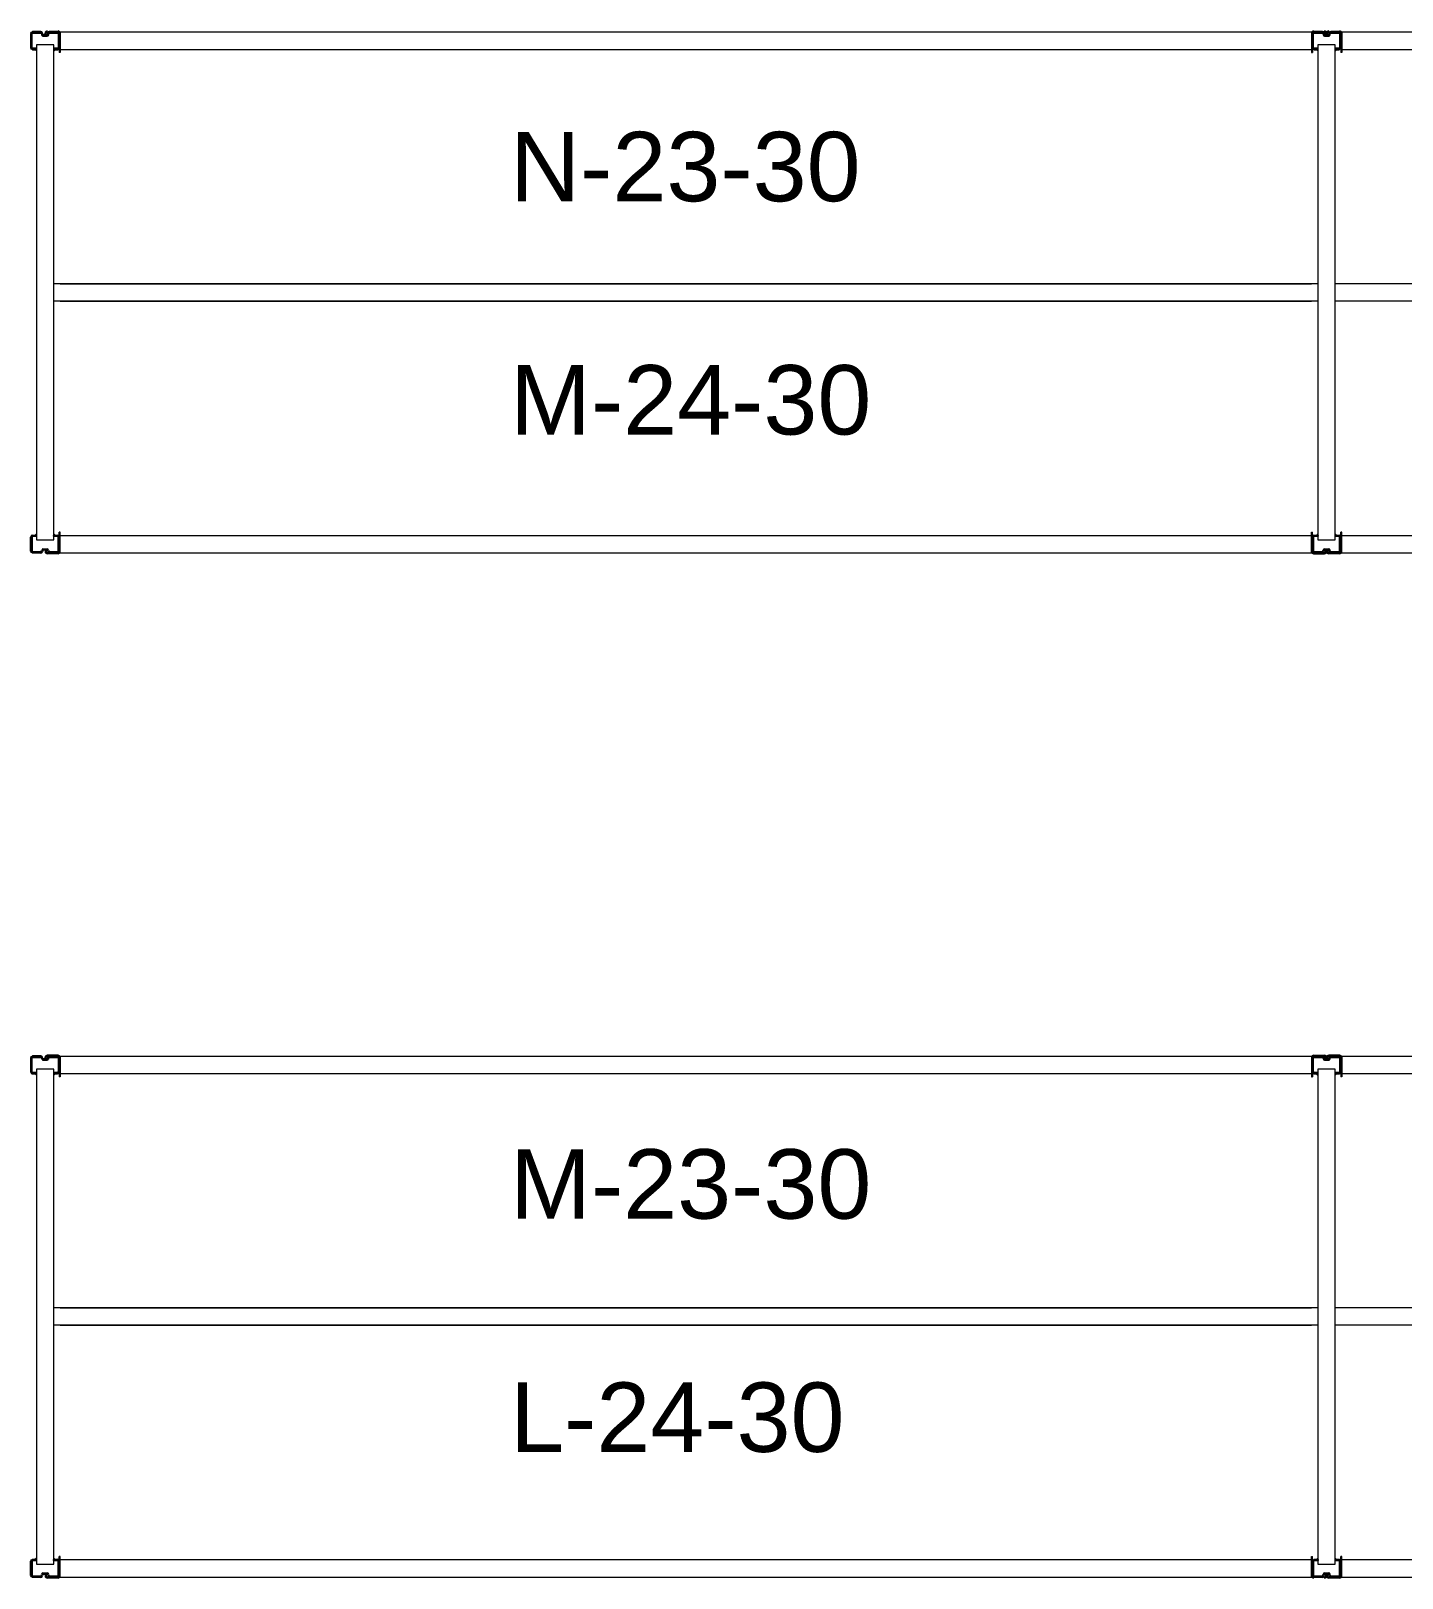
# Model space of a CAD drawing. Header units: inches. Extents: x 2743 to 10591, y -1604 to 5792.
# Drawn here: x 2974.8 to 3132.8, y 491.6 to 669.8 of the extents above; entities that cross this region are included whole.
import ezdxf

# ---------------------------------------------------------------- set-up
doc = ezdxf.new("R2010")
doc.units = ezdxf.units.IN
doc.header["$LTSCALE"] = 0.1875
doc.header["$MEASUREMENT"] = 0
for name, color, linetype, lineweight in [('22 Dimension', 7, 'Continuous', 5), ('32 Echelle', 160, 'Continuous', 15), ('33 Poutre', 30, 'Continuous', 15)]:
    doc.layers.add(name, color=color, linetype=linetype, lineweight=lineweight)
doc.styles.add('arial', font='')
doc.styles.get('arial').set_extended_font_data('Arial')

msp = doc.modelspace()

# ---------------------------------------------------------------- hatches: boundary and pattern name
at = {"layer": '32 Echelle'}
for points in [[(2975.45882, 667.49574), (2975.45882, 667.68324), (2975.27132, 667.68324)], [(2977.45882, 667.49574), (2977.45882, 667.68324), (2977.64632, 667.68324)], [(3123.08382, 667.49574), (3123.08382, 667.68324), (3122.89632, 667.68324)], [(3123.08382, 667.49574), (3123.08382, 667.68324), (3122.89632, 667.68324)], [(3125.08382, 667.49574), (3125.08382, 667.68324), (3125.27132, 667.68324)], [(3125.08382, 667.49574), (3125.08382, 667.68324), (3125.27132, 667.68324)], [(2975.45882, 611.87074), (2975.45882, 611.68324), (2975.27132, 611.68324)], [(2977.45882, 611.87074), (2977.45882, 611.68324), (2977.64632, 611.68324)], [(3123.08382, 611.87074), (3123.08382, 611.68324), (3122.89632, 611.68324)], [(3123.08382, 611.87074), (3123.08382, 611.68324), (3122.89632, 611.68324)], [(3125.08382, 611.87074), (3125.08382, 611.68324), (3125.27132, 611.68324)], [(3125.08382, 611.87074), (3125.08382, 611.68324), (3125.27132, 611.68324)], [(2975.45882, 549.49574), (2975.45882, 549.68324), (2975.27132, 549.68324)], [(2977.45882, 549.49574), (2977.45882, 549.68324), (2977.64632, 549.68324)], [(3123.08382, 549.49574), (3123.08382, 549.68324), (3122.89632, 549.68324)], [(3123.08382, 549.49574), (3123.08382, 549.68324), (3122.89632, 549.68324)], [(3125.08382, 549.49574), (3125.08382, 549.68324), (3125.27132, 549.68324)], [(3125.08382, 549.49574), (3125.08382, 549.68324), (3125.27132, 549.68324)], [(2975.45882, 493.87074), (2975.45882, 493.68324), (2975.27132, 493.68324)], [(2977.45882, 493.87074), (2977.45882, 493.68324), (2977.64632, 493.68324)], [(3123.08382, 493.87074), (3123.08382, 493.68324), (3122.89632, 493.68324)], [(3123.08382, 493.87074), (3123.08382, 493.68324), (3122.89632, 493.68324)], [(3125.08382, 493.87074), (3125.08382, 493.68324), (3125.27132, 493.68324)], [(3125.08382, 493.87074), (3125.08382, 493.68324), (3125.27132, 493.68324)]]:
    msp.add_hatch(color=256, dxfattribs=at).paths.add_polyline_path(points)

# ---------------------------------------------------------------- linework, layer by layer
at = {"layer": '22 Dimension'}
for p, q in [((3123.08382, 640.68324), (2977.45882, 640.68324)), ((3270.70882, 640.68324), (3125.08382, 640.68324)), ((3123.08382, 638.68324), (2977.45882, 638.68324)), ((3270.70882, 638.68324), (3125.08382, 638.68324)), ((3123.08382, 522.68324), (2977.45882, 522.68324)), ((3270.70882, 522.68324), (3125.08382, 522.68324)), ((3123.08382, 520.68324), (2977.45882, 520.68324)), ((3270.70882, 520.68324), (3125.08382, 520.68324))]:
    msp.add_line(p, q, dxfattribs=at)
at = {"layer": '32 Echelle', "linetype": 'Continuous', "lineweight": 25}
for p, q in [((2974.83386, 669.49949), (2974.83386, 667.86699)), ((2974.92386, 667.86699), (2974.92386, 669.49949)), ((2975.94645, 669.68324), (2975.01761, 669.68324)), ((2975.01761, 669.59324), (2975.94645, 669.59324)), ((2976.0361, 669.5269), (2976.08001, 669.38326)), ((2976.16608, 669.40958), (2976.12217, 669.55321)), ((2976.6619, 669.34324), (2976.25573, 669.34324)), ((2976.25573, 669.25324), (2976.6619, 669.25324)), ((2976.79547, 669.55321), (2976.75155, 669.40958)), ((2976.83762, 669.38326), (2976.88153, 669.5269)), ((2977.90002, 669.68324), (2976.97119, 669.68324)), ((2976.97119, 669.59324), (2977.90002, 669.59324)), ((2977.99377, 669.49949), (2977.99377, 667.86699)), ((2978.08377, 667.86699), (2978.08377, 669.49949)), ((3122.45886, 669.49949), (3122.45886, 667.86699)), ((3122.45886, 669.49949), (3122.45886, 667.86699)), ((3122.54886, 667.86699), (3122.54886, 669.49949)), ((3122.54886, 667.86699), (3122.54886, 669.49949)), ((3123.57145, 669.68324), (3122.64261, 669.68324)), ((3123.57145, 669.68324), (3122.64261, 669.68324)), ((3122.64261, 669.59324), (3123.57145, 669.59324)), ((3122.64261, 669.59324), (3123.57145, 669.59324)), ((3123.6611, 669.5269), (3123.70501, 669.38326)), ((3123.6611, 669.5269), (3123.70501, 669.38326)), ((3123.79108, 669.40958), (3123.74717, 669.55321)), ((3123.79108, 669.40958), (3123.74717, 669.55321)), ((3124.2869, 669.34324), (3123.88073, 669.34324)), ((3124.2869, 669.34324), (3123.88073, 669.34324)), ((3123.88073, 669.25324), (3124.2869, 669.25324)), ((3123.88073, 669.25324), (3124.2869, 669.25324)), ((3124.42047, 669.55321), (3124.37655, 669.40958)), ((3124.42047, 669.55321), (3124.37655, 669.40958)), ((3124.46262, 669.38326), (3124.50653, 669.5269)), ((3124.46262, 669.38326), (3124.50653, 669.5269)), ((3125.52502, 669.68324), (3124.59619, 669.68324)), ((3125.52502, 669.68324), (3124.59619, 669.68324)), ((3124.59619, 669.59324), (3125.52502, 669.59324)), ((3124.59619, 669.59324), (3125.52502, 669.59324)), ((3125.61877, 669.49949), (3125.61877, 667.86699)), ((3125.61877, 669.49949), (3125.61877, 667.86699)), ((3125.70877, 667.86699), (3125.70877, 669.49949)), ((3125.70877, 667.86699), (3125.70877, 669.49949)), ((2975.43386, 667.77324), (2975.01761, 667.77324)), ((2975.01761, 667.68324), (2975.43386, 667.68324)), ((2975.43386, 667.68324), (2975.43386, 667.77324)), ((2977.90002, 667.77324), (2977.48377, 667.77324)), ((2977.48377, 667.77324), (2977.48377, 667.68324)), ((2977.48377, 667.68324), (2977.90002, 667.68324)), ((3123.05886, 667.77324), (3122.64261, 667.77324)), ((3123.05886, 667.77324), (3122.64261, 667.77324)), ((3122.64261, 667.68324), (3123.05886, 667.68324)), ((3122.64261, 667.68324), (3123.05886, 667.68324)), ((3123.05886, 667.68324), (3123.05886, 667.77324)), ((3123.05886, 667.68324), (3123.05886, 667.77324)), ((3125.52502, 667.77324), (3125.10877, 667.77324)), ((3125.10877, 667.77324), (3125.10877, 667.68324)), ((3125.52502, 667.77324), (3125.10877, 667.77324)), ((3125.10877, 667.77324), (3125.10877, 667.68324)), ((3125.10877, 667.68324), (3125.52502, 667.68324)), ((3125.10877, 667.68324), (3125.52502, 667.68324)), ((2974.83386, 609.86699), (2974.83386, 611.49949)), ((2974.92386, 611.49949), (2974.92386, 609.86699)), ((2975.01761, 611.68324), (2975.43386, 611.68324)), ((2975.43386, 611.59324), (2975.01761, 611.59324)), ((2975.43386, 611.68324), (2975.43386, 611.59324)), ((2977.48377, 611.68324), (2977.90002, 611.68324)), ((2977.48377, 611.59324), (2977.48377, 611.68324)), ((2977.90002, 611.59324), (2977.48377, 611.59324)), ((2977.99377, 609.86699), (2977.99377, 611.49949)), ((2978.08377, 611.49949), (2978.08377, 609.86699)), ((3122.45886, 609.86699), (3122.45886, 611.49949)), ((3122.45886, 609.86699), (3122.45886, 611.49949)), ((3122.54886, 611.49949), (3122.54886, 609.86699)), ((3122.54886, 611.49949), (3122.54886, 609.86699)), ((3122.64261, 611.68324), (3123.05886, 611.68324)), ((3122.64261, 611.68324), (3123.05886, 611.68324)), ((3123.05886, 611.59324), (3122.64261, 611.59324)), ((3123.05886, 611.59324), (3122.64261, 611.59324)), ((3123.05886, 611.68324), (3123.05886, 611.59324)), ((3123.05886, 611.68324), (3123.05886, 611.59324)), ((3125.10877, 611.68324), (3125.52502, 611.68324)), ((3125.10877, 611.59324), (3125.10877, 611.68324)), ((3125.10877, 611.68324), (3125.52502, 611.68324)), ((3125.10877, 611.59324), (3125.10877, 611.68324)), ((3125.52502, 611.59324), (3125.10877, 611.59324)), ((3125.52502, 611.59324), (3125.10877, 611.59324)), ((3125.61877, 609.86699), (3125.61877, 611.49949)), ((3125.61877, 609.86699), (3125.61877, 611.49949)), ((3125.70877, 611.49949), (3125.70877, 609.86699)), ((3125.70877, 611.49949), (3125.70877, 609.86699)), ((2975.01761, 609.77324), (2975.94645, 609.77324)), ((2975.94645, 609.68324), (2975.01761, 609.68324)), ((2976.0361, 609.83958), (2976.08001, 609.98321)), ((2976.16608, 609.9569), (2976.12217, 609.81326)), ((2976.25573, 610.11324), (2976.6619, 610.11324)), ((2976.6619, 610.02324), (2976.25573, 610.02324)), ((2976.79547, 609.81326), (2976.75155, 609.9569)), ((2976.83762, 609.98321), (2976.88153, 609.83958)), ((2976.97119, 609.77324), (2977.90002, 609.77324)), ((2977.90002, 609.68324), (2976.97119, 609.68324)), ((3122.64261, 609.77324), (3123.57145, 609.77324)), ((3122.64261, 609.77324), (3123.57145, 609.77324)), ((3123.57145, 609.68324), (3122.64261, 609.68324)), ((3123.57145, 609.68324), (3122.64261, 609.68324)), ((3123.6611, 609.83958), (3123.70501, 609.98321)), ((3123.6611, 609.83958), (3123.70501, 609.98321)), ((3123.79108, 609.9569), (3123.74717, 609.81326)), ((3123.79108, 609.9569), (3123.74717, 609.81326)), ((3123.88073, 610.11324), (3124.2869, 610.11324)), ((3123.88073, 610.11324), (3124.2869, 610.11324)), ((3124.2869, 610.02324), (3123.88073, 610.02324)), ((3124.2869, 610.02324), (3123.88073, 610.02324)), ((3124.42047, 609.81326), (3124.37655, 609.9569)), ((3124.42047, 609.81326), (3124.37655, 609.9569)), ((3124.46262, 609.98321), (3124.50653, 609.83958)), ((3124.46262, 609.98321), (3124.50653, 609.83958)), ((3124.59619, 609.77324), (3125.52502, 609.77324)), ((3124.59619, 609.77324), (3125.52502, 609.77324)), ((3125.52502, 609.68324), (3124.59619, 609.68324)), ((3125.52502, 609.68324), (3124.59619, 609.68324)), ((2974.83386, 551.49949), (2974.83386, 549.86699)), ((2974.92386, 549.86699), (2974.92386, 551.49949)), ((2975.94645, 551.68324), (2975.01761, 551.68324)), ((2975.01761, 551.59324), (2975.94645, 551.59324)), ((2976.0361, 551.5269), (2976.08001, 551.38326)), ((2976.16608, 551.40958), (2976.12217, 551.55321)), ((2976.6619, 551.34324), (2976.25573, 551.34324)), ((2976.25573, 551.25324), (2976.6619, 551.25324)), ((2976.79547, 551.55321), (2976.75155, 551.40958)), ((2976.83762, 551.38326), (2976.88153, 551.5269)), ((2977.90002, 551.68324), (2976.97119, 551.68324)), ((2976.97119, 551.59324), (2977.90002, 551.59324)), ((2977.99377, 551.49949), (2977.99377, 549.86699)), ((2978.08377, 549.86699), (2978.08377, 551.49949)), ((3122.45886, 551.49949), (3122.45886, 549.86699)), ((3122.45886, 551.49949), (3122.45886, 549.86699)), ((3122.54886, 549.86699), (3122.54886, 551.49949)), ((3122.54886, 549.86699), (3122.54886, 551.49949)), ((3123.57145, 551.68324), (3122.64261, 551.68324)), ((3123.57145, 551.68324), (3122.64261, 551.68324)), ((3122.64261, 551.59324), (3123.57145, 551.59324)), ((3122.64261, 551.59324), (3123.57145, 551.59324)), ((3123.6611, 551.5269), (3123.70501, 551.38326)), ((3123.6611, 551.5269), (3123.70501, 551.38326)), ((3123.79108, 551.40958), (3123.74717, 551.55321)), ((3123.79108, 551.40958), (3123.74717, 551.55321)), ((3124.2869, 551.34324), (3123.88073, 551.34324)), ((3124.2869, 551.34324), (3123.88073, 551.34324)), ((3123.88073, 551.25324), (3124.2869, 551.25324)), ((3123.88073, 551.25324), (3124.2869, 551.25324)), ((3124.42047, 551.55321), (3124.37655, 551.40958)), ((3124.42047, 551.55321), (3124.37655, 551.40958)), ((3124.46262, 551.38326), (3124.50653, 551.5269)), ((3124.46262, 551.38326), (3124.50653, 551.5269)), ((3125.52502, 551.68324), (3124.59619, 551.68324)), ((3125.52502, 551.68324), (3124.59619, 551.68324)), ((3124.59619, 551.59324), (3125.52502, 551.59324)), ((3124.59619, 551.59324), (3125.52502, 551.59324)), ((3125.61877, 551.49949), (3125.61877, 549.86699)), ((3125.61877, 551.49949), (3125.61877, 549.86699)), ((3125.70877, 549.86699), (3125.70877, 551.49949)), ((3125.70877, 549.86699), (3125.70877, 551.49949)), ((2975.43386, 549.77324), (2975.01761, 549.77324)), ((2975.01761, 549.68324), (2975.43386, 549.68324)), ((2975.43386, 549.68324), (2975.43386, 549.77324)), ((2977.90002, 549.77324), (2977.48377, 549.77324)), ((2977.48377, 549.77324), (2977.48377, 549.68324)), ((2977.48377, 549.68324), (2977.90002, 549.68324)), ((3123.05886, 549.77324), (3122.64261, 549.77324)), ((3123.05886, 549.77324), (3122.64261, 549.77324)), ((3122.64261, 549.68324), (3123.05886, 549.68324)), ((3122.64261, 549.68324), (3123.05886, 549.68324)), ((3123.05886, 549.68324), (3123.05886, 549.77324)), ((3123.05886, 549.68324), (3123.05886, 549.77324)), ((3125.52502, 549.77324), (3125.10877, 549.77324)), ((3125.10877, 549.77324), (3125.10877, 549.68324)), ((3125.52502, 549.77324), (3125.10877, 549.77324)), ((3125.10877, 549.77324), (3125.10877, 549.68324)), ((3125.10877, 549.68324), (3125.52502, 549.68324)), ((3125.10877, 549.68324), (3125.52502, 549.68324)), ((2974.83386, 491.86699), (2974.83386, 493.49949)), ((2974.92386, 493.49949), (2974.92386, 491.86699)), ((2975.01761, 493.68324), (2975.43386, 493.68324)), ((2975.43386, 493.59324), (2975.01761, 493.59324)), ((2975.43386, 493.68324), (2975.43386, 493.59324)), ((2976.0361, 491.83958), (2976.08001, 491.98321)), ((2976.16608, 491.9569), (2976.12217, 491.81326)), ((2976.25573, 492.11324), (2976.6619, 492.11324)), ((2976.6619, 492.02324), (2976.25573, 492.02324)), ((2976.79547, 491.81326), (2976.75155, 491.9569)), ((2976.83762, 491.98321), (2976.88153, 491.83958)), ((2977.48377, 493.68324), (2977.90002, 493.68324)), ((2977.48377, 493.59324), (2977.48377, 493.68324)), ((2977.90002, 493.59324), (2977.48377, 493.59324)), ((2977.99377, 491.86699), (2977.99377, 493.49949)), ((2978.08377, 493.49949), (2978.08377, 491.86699)), ((3122.45886, 491.86699), (3122.45886, 493.49949)), ((3122.45886, 491.86699), (3122.45886, 493.49949)), ((3122.54886, 493.49949), (3122.54886, 491.86699)), ((3122.54886, 493.49949), (3122.54886, 491.86699)), ((3122.64261, 493.68324), (3123.05886, 493.68324)), ((3122.64261, 493.68324), (3123.05886, 493.68324)), ((3123.05886, 493.59324), (3122.64261, 493.59324)), ((3123.05886, 493.59324), (3122.64261, 493.59324)), ((3123.05886, 493.68324), (3123.05886, 493.59324)), ((3123.05886, 493.68324), (3123.05886, 493.59324)), ((3123.6611, 491.83958), (3123.70501, 491.98321)), ((3123.6611, 491.83958), (3123.70501, 491.98321)), ((3123.79108, 491.9569), (3123.74717, 491.81326)), ((3123.79108, 491.9569), (3123.74717, 491.81326)), ((3123.88073, 492.11324), (3124.2869, 492.11324)), ((3123.88073, 492.11324), (3124.2869, 492.11324)), ((3124.2869, 492.02324), (3123.88073, 492.02324)), ((3124.2869, 492.02324), (3123.88073, 492.02324)), ((3124.42047, 491.81326), (3124.37655, 491.9569)), ((3124.42047, 491.81326), (3124.37655, 491.9569)), ((3124.46262, 491.98321), (3124.50653, 491.83958)), ((3124.46262, 491.98321), (3124.50653, 491.83958)), ((3125.10877, 493.68324), (3125.52502, 493.68324)), ((3125.10877, 493.59324), (3125.10877, 493.68324)), ((3125.10877, 493.68324), (3125.52502, 493.68324)), ((3125.10877, 493.59324), (3125.10877, 493.68324)), ((3125.52502, 493.59324), (3125.10877, 493.59324)), ((3125.52502, 493.59324), (3125.10877, 493.59324)), ((3125.61877, 491.86699), (3125.61877, 493.49949)), ((3125.61877, 491.86699), (3125.61877, 493.49949)), ((3125.70877, 493.49949), (3125.70877, 491.86699)), ((3125.70877, 493.49949), (3125.70877, 491.86699)), ((2975.01761, 491.77324), (2975.94645, 491.77324)), ((2975.94645, 491.68324), (2975.01761, 491.68324)), ((2976.97119, 491.77324), (2977.90002, 491.77324)), ((2977.90002, 491.68324), (2976.97119, 491.68324)), ((3122.64261, 491.77324), (3123.57145, 491.77324)), ((3122.64261, 491.77324), (3123.57145, 491.77324)), ((3123.57145, 491.68324), (3122.64261, 491.68324)), ((3123.57145, 491.68324), (3122.64261, 491.68324)), ((3124.59619, 491.77324), (3125.52502, 491.77324)), ((3124.59619, 491.77324), (3125.52502, 491.77324)), ((3125.52502, 491.68324), (3124.59619, 491.68324)), ((3125.52502, 491.68324), (3124.59619, 491.68324))]:
    msp.add_line(p, q, dxfattribs=at)
at = {"layer": '32 Echelle'}
for p, q in [((2975.45882, 667.68324), (2975.27132, 667.68324)), ((2975.45882, 667.49574), (2975.27132, 667.68324)), ((2977.45882, 668.18324), (2975.45882, 668.18324)), ((2975.45882, 668.18324), (2975.45882, 611.18324)), ((2975.45882, 667.49574), (2975.45882, 667.68324)), ((2977.45882, 611.18324), (2977.45882, 668.18324)), ((2977.45882, 667.68324), (2977.64632, 667.68324)), ((2977.45882, 667.49574), (2977.45882, 667.68324)), ((2977.45882, 667.49574), (2977.64632, 667.68324)), ((3123.08382, 667.68324), (3122.89632, 667.68324)), ((3123.08382, 667.49574), (3122.89632, 667.68324)), ((3123.08382, 667.68324), (3122.89632, 667.68324)), ((3123.08382, 667.49574), (3122.89632, 667.68324)), ((3125.08382, 668.18324), (3123.08382, 668.18324)), ((3123.08382, 668.18324), (3123.08382, 611.18324)), ((3125.08382, 668.18324), (3123.08382, 668.18324)), ((3123.08382, 668.18324), (3123.08382, 611.18324)), ((3123.08382, 667.49574), (3123.08382, 667.68324)), ((3123.08382, 667.49574), (3123.08382, 667.68324)), ((3125.08382, 611.18324), (3125.08382, 668.18324)), ((3125.08382, 611.18324), (3125.08382, 668.18324)), ((3125.08382, 667.68324), (3125.27132, 667.68324)), ((3125.08382, 667.49574), (3125.08382, 667.68324)), ((3125.08382, 667.49574), (3125.27132, 667.68324)), ((3125.08382, 667.68324), (3125.27132, 667.68324)), ((3125.08382, 667.49574), (3125.08382, 667.68324)), ((3125.08382, 667.49574), (3125.27132, 667.68324)), ((2975.45882, 611.87074), (2975.27132, 611.68324)), ((2975.45882, 611.68324), (2975.27132, 611.68324)), ((2975.45882, 611.87074), (2975.45882, 611.68324)), ((2977.45882, 611.87074), (2977.45882, 611.68324)), ((2977.45882, 611.87074), (2977.64632, 611.68324)), ((2977.45882, 611.68324), (2977.64632, 611.68324)), ((3123.08382, 611.87074), (3122.89632, 611.68324)), ((3123.08382, 611.87074), (3122.89632, 611.68324)), ((3123.08382, 611.68324), (3122.89632, 611.68324)), ((3123.08382, 611.68324), (3122.89632, 611.68324)), ((3123.08382, 611.87074), (3123.08382, 611.68324)), ((3123.08382, 611.87074), (3123.08382, 611.68324)), ((3125.08382, 611.87074), (3125.08382, 611.68324)), ((3125.08382, 611.87074), (3125.27132, 611.68324)), ((3125.08382, 611.87074), (3125.08382, 611.68324)), ((3125.08382, 611.87074), (3125.27132, 611.68324)), ((3125.08382, 611.68324), (3125.27132, 611.68324)), ((3125.08382, 611.68324), (3125.27132, 611.68324)), ((2975.45882, 611.18324), (2977.45882, 611.18324)), ((3123.08382, 611.18324), (3125.08382, 611.18324)), ((3123.08382, 611.18324), (3125.08382, 611.18324)), ((2975.45882, 549.68324), (2975.27132, 549.68324)), ((2975.45882, 549.49574), (2975.27132, 549.68324)), ((2977.45882, 550.18324), (2975.45882, 550.18324)), ((2975.45882, 550.18324), (2975.45882, 493.18324)), ((2975.45882, 549.49574), (2975.45882, 549.68324)), ((2977.45882, 493.18324), (2977.45882, 550.18324)), ((2977.45882, 549.68324), (2977.64632, 549.68324)), ((2977.45882, 549.49574), (2977.45882, 549.68324)), ((2977.45882, 549.49574), (2977.64632, 549.68324)), ((3123.08382, 549.68324), (3122.89632, 549.68324)), ((3123.08382, 549.49574), (3122.89632, 549.68324)), ((3123.08382, 549.68324), (3122.89632, 549.68324)), ((3123.08382, 549.49574), (3122.89632, 549.68324)), ((3125.08382, 550.18324), (3123.08382, 550.18324)), ((3123.08382, 550.18324), (3123.08382, 493.18324)), ((3125.08382, 550.18324), (3123.08382, 550.18324)), ((3123.08382, 550.18324), (3123.08382, 493.18324)), ((3123.08382, 549.49574), (3123.08382, 549.68324)), ((3123.08382, 549.49574), (3123.08382, 549.68324)), ((3125.08382, 493.18324), (3125.08382, 550.18324)), ((3125.08382, 493.18324), (3125.08382, 550.18324)), ((3125.08382, 549.68324), (3125.27132, 549.68324)), ((3125.08382, 549.49574), (3125.08382, 549.68324)), ((3125.08382, 549.49574), (3125.27132, 549.68324)), ((3125.08382, 549.68324), (3125.27132, 549.68324)), ((3125.08382, 549.49574), (3125.08382, 549.68324)), ((3125.08382, 549.49574), (3125.27132, 549.68324)), ((2975.45882, 493.87074), (2975.27132, 493.68324)), ((2975.45882, 493.87074), (2975.45882, 493.68324)), ((2977.45882, 493.87074), (2977.45882, 493.68324)), ((2977.45882, 493.87074), (2977.64632, 493.68324)), ((3123.08382, 493.87074), (3122.89632, 493.68324)), ((3123.08382, 493.87074), (3122.89632, 493.68324)), ((3123.08382, 493.87074), (3123.08382, 493.68324)), ((3123.08382, 493.87074), (3123.08382, 493.68324)), ((3125.08382, 493.87074), (3125.08382, 493.68324)), ((3125.08382, 493.87074), (3125.27132, 493.68324)), ((3125.08382, 493.87074), (3125.08382, 493.68324)), ((3125.08382, 493.87074), (3125.27132, 493.68324)), ((2975.45882, 493.68324), (2975.27132, 493.68324)), ((2975.45882, 493.18324), (2977.45882, 493.18324)), ((2977.45882, 493.68324), (2977.64632, 493.68324)), ((3123.08382, 493.68324), (3122.89632, 493.68324)), ((3123.08382, 493.68324), (3122.89632, 493.68324)), ((3123.08382, 493.18324), (3125.08382, 493.18324)), ((3123.08382, 493.18324), (3125.08382, 493.18324)), ((3125.08382, 493.68324), (3125.27132, 493.68324)), ((3125.08382, 493.68324), (3125.27132, 493.68324))]:
    msp.add_line(p, q, dxfattribs=at)
at = {"layer": '32 Echelle', "linetype": 'Continuous', "lineweight": 25}
for centre, radius, start, end in [((2975.01761, 669.49949), 0.18375, 90, 180), ((2975.01761, 669.49949), 0.09375, 90, 180), ((2975.94645, 669.49949), 0.18375, 17, 90), ((2975.94645, 669.49949), 0.09375, 17, 90), ((2976.25573, 669.43699), 0.18375, 197, 270), ((2976.25573, 669.43699), 0.09375, 197, 270), ((2976.6619, 669.43699), 0.09375, 270, 343), ((2976.6619, 669.43699), 0.18375, 270, 343), ((2976.97119, 669.49949), 0.18375, 90, 163), ((2976.97119, 669.49949), 0.09375, 90, 163), ((2977.90002, 669.49949), 0.18375, 0, 90), ((2977.90002, 669.49949), 0.09375, 0, 90), ((3122.64261, 669.49949), 0.18375, 90, 180), ((3122.64261, 669.49949), 0.18375, 90, 180), ((3122.64261, 669.49949), 0.09375, 90, 180), ((3122.64261, 669.49949), 0.09375, 90, 180), ((3123.57145, 669.49949), 0.18375, 17, 90), ((3123.57145, 669.49949), 0.18375, 17, 90), ((3123.57145, 669.49949), 0.09375, 17, 90), ((3123.57145, 669.49949), 0.09375, 17, 90), ((3123.88073, 669.43699), 0.18375, 197, 270), ((3123.88073, 669.43699), 0.18375, 197, 270), ((3123.88073, 669.43699), 0.09375, 197, 270), ((3123.88073, 669.43699), 0.09375, 197, 270), ((3124.2869, 669.43699), 0.09375, 270, 343), ((3124.2869, 669.43699), 0.09375, 270, 343), ((3124.2869, 669.43699), 0.18375, 270, 343), ((3124.2869, 669.43699), 0.18375, 270, 343), ((3124.59619, 669.49949), 0.18375, 90, 163), ((3124.59619, 669.49949), 0.18375, 90, 163), ((3124.59619, 669.49949), 0.09375, 90, 163), ((3124.59619, 669.49949), 0.09375, 90, 163), ((3125.52502, 669.49949), 0.18375, 0, 90), ((3125.52502, 669.49949), 0.18375, 0, 90), ((3125.52502, 669.49949), 0.09375, 0, 90), ((3125.52502, 669.49949), 0.09375, 0, 90), ((2975.01761, 667.86699), 0.18375, 180, 270), ((2975.01761, 667.86699), 0.09375, 180, 270), ((2977.90002, 667.86699), 0.09375, 270, 0), ((2977.90002, 667.86699), 0.18375, 270, 0), ((3122.64261, 667.86699), 0.18375, 180, 270), ((3122.64261, 667.86699), 0.18375, 180, 270), ((3122.64261, 667.86699), 0.09375, 180, 270), ((3122.64261, 667.86699), 0.09375, 180, 270), ((3125.52502, 667.86699), 0.09375, 270, 0), ((3125.52502, 667.86699), 0.18375, 270, 0), ((3125.52502, 667.86699), 0.09375, 270, 0), ((3125.52502, 667.86699), 0.18375, 270, 0), ((2975.01761, 611.49949), 0.18375, 90, 180), ((2975.01761, 611.49949), 0.09375, 90, 180), ((2977.90002, 611.49949), 0.18375, 0, 90), ((2977.90002, 611.49949), 0.09375, 0, 90), ((3122.64261, 611.49949), 0.18375, 90, 180), ((3122.64261, 611.49949), 0.18375, 90, 180), ((3122.64261, 611.49949), 0.09375, 90, 180), ((3122.64261, 611.49949), 0.09375, 90, 180), ((3125.52502, 611.49949), 0.18375, 0, 90), ((3125.52502, 611.49949), 0.18375, 0, 90), ((3125.52502, 611.49949), 0.09375, 0, 90), ((3125.52502, 611.49949), 0.09375, 0, 90), ((2975.01761, 609.86699), 0.18375, 180, 270), ((2975.01761, 609.86699), 0.09375, 180, 270), ((2975.94645, 609.86699), 0.09375, 270, 343), ((2975.94645, 609.86699), 0.18375, 270, 343), ((2976.25573, 609.92949), 0.18375, 90, 163), ((2976.25573, 609.92949), 0.09375, 90, 163), ((2976.6619, 609.92949), 0.18375, 17, 90), ((2976.6619, 609.92949), 0.09375, 17, 90), ((2976.97119, 609.86699), 0.18375, 197, 270), ((2976.97119, 609.86699), 0.09375, 197, 270), ((2977.90002, 609.86699), 0.09375, 270, 0), ((2977.90002, 609.86699), 0.18375, 270, 0), ((3122.64261, 609.86699), 0.18375, 180, 270), ((3122.64261, 609.86699), 0.18375, 180, 270), ((3122.64261, 609.86699), 0.09375, 180, 270), ((3122.64261, 609.86699), 0.09375, 180, 270), ((3123.57145, 609.86699), 0.09375, 270, 343), ((3123.57145, 609.86699), 0.09375, 270, 343), ((3123.57145, 609.86699), 0.18375, 270, 343), ((3123.57145, 609.86699), 0.18375, 270, 343), ((3123.88073, 609.92949), 0.18375, 90, 163), ((3123.88073, 609.92949), 0.18375, 90, 163), ((3123.88073, 609.92949), 0.09375, 90, 163), ((3123.88073, 609.92949), 0.09375, 90, 163), ((3124.2869, 609.92949), 0.18375, 17, 90), ((3124.2869, 609.92949), 0.18375, 17, 90), ((3124.2869, 609.92949), 0.09375, 17, 90), ((3124.2869, 609.92949), 0.09375, 17, 90), ((3124.59619, 609.86699), 0.18375, 197, 270), ((3124.59619, 609.86699), 0.18375, 197, 270), ((3124.59619, 609.86699), 0.09375, 197, 270), ((3124.59619, 609.86699), 0.09375, 197, 270), ((3125.52502, 609.86699), 0.09375, 270, 0), ((3125.52502, 609.86699), 0.18375, 270, 0), ((3125.52502, 609.86699), 0.09375, 270, 0), ((3125.52502, 609.86699), 0.18375, 270, 0), ((2975.01761, 551.49949), 0.18375, 90, 180), ((2975.01761, 551.49949), 0.09375, 90, 180), ((2975.94645, 551.49949), 0.18375, 17, 90), ((2975.94645, 551.49949), 0.09375, 17, 90), ((2976.25573, 551.43699), 0.18375, 197, 270), ((2976.25573, 551.43699), 0.09375, 197, 270), ((2976.6619, 551.43699), 0.09375, 270, 343), ((2976.6619, 551.43699), 0.18375, 270, 343), ((2976.97119, 551.49949), 0.18375, 90, 163), ((2976.97119, 551.49949), 0.09375, 90, 163), ((2977.90002, 551.49949), 0.18375, 0, 90), ((2977.90002, 551.49949), 0.09375, 0, 90), ((3122.64261, 551.49949), 0.18375, 90, 180), ((3122.64261, 551.49949), 0.18375, 90, 180), ((3122.64261, 551.49949), 0.09375, 90, 180), ((3122.64261, 551.49949), 0.09375, 90, 180), ((3123.57145, 551.49949), 0.18375, 17, 90), ((3123.57145, 551.49949), 0.18375, 17, 90), ((3123.57145, 551.49949), 0.09375, 17, 90), ((3123.57145, 551.49949), 0.09375, 17, 90), ((3123.88073, 551.43699), 0.18375, 197, 270), ((3123.88073, 551.43699), 0.18375, 197, 270), ((3123.88073, 551.43699), 0.09375, 197, 270), ((3123.88073, 551.43699), 0.09375, 197, 270), ((3124.2869, 551.43699), 0.09375, 270, 343), ((3124.2869, 551.43699), 0.09375, 270, 343), ((3124.2869, 551.43699), 0.18375, 270, 343), ((3124.2869, 551.43699), 0.18375, 270, 343), ((3124.59619, 551.49949), 0.18375, 90, 163), ((3124.59619, 551.49949), 0.18375, 90, 163), ((3124.59619, 551.49949), 0.09375, 90, 163), ((3124.59619, 551.49949), 0.09375, 90, 163), ((3125.52502, 551.49949), 0.18375, 0, 90), ((3125.52502, 551.49949), 0.18375, 0, 90), ((3125.52502, 551.49949), 0.09375, 0, 90), ((3125.52502, 551.49949), 0.09375, 0, 90), ((2975.01761, 549.86699), 0.18375, 180, 270), ((2975.01761, 549.86699), 0.09375, 180, 270), ((2977.90002, 549.86699), 0.09375, 270, 0), ((2977.90002, 549.86699), 0.18375, 270, 0), ((3122.64261, 549.86699), 0.18375, 180, 270), ((3122.64261, 549.86699), 0.18375, 180, 270), ((3122.64261, 549.86699), 0.09375, 180, 270), ((3122.64261, 549.86699), 0.09375, 180, 270), ((3125.52502, 549.86699), 0.09375, 270, 0), ((3125.52502, 549.86699), 0.18375, 270, 0), ((3125.52502, 549.86699), 0.09375, 270, 0), ((3125.52502, 549.86699), 0.18375, 270, 0), ((2975.01761, 493.49949), 0.18375, 90, 180), ((2975.01761, 493.49949), 0.09375, 90, 180), ((2976.25573, 491.92949), 0.18375, 90, 163), ((2976.25573, 491.92949), 0.09375, 90, 163), ((2976.6619, 491.92949), 0.18375, 17, 90), ((2976.6619, 491.92949), 0.09375, 17, 90), ((2977.90002, 493.49949), 0.18375, 0, 90), ((2977.90002, 493.49949), 0.09375, 0, 90), ((3122.64261, 493.49949), 0.18375, 90, 180), ((3122.64261, 493.49949), 0.18375, 90, 180), ((3122.64261, 493.49949), 0.09375, 90, 180), ((3122.64261, 493.49949), 0.09375, 90, 180), ((3123.88073, 491.92949), 0.18375, 90, 163), ((3123.88073, 491.92949), 0.18375, 90, 163), ((3123.88073, 491.92949), 0.09375, 90, 163), ((3123.88073, 491.92949), 0.09375, 90, 163), ((3124.2869, 491.92949), 0.18375, 17, 90), ((3124.2869, 491.92949), 0.18375, 17, 90), ((3124.2869, 491.92949), 0.09375, 17, 90), ((3124.2869, 491.92949), 0.09375, 17, 90), ((3125.52502, 493.49949), 0.18375, 0, 90), ((3125.52502, 493.49949), 0.18375, 0, 90), ((3125.52502, 493.49949), 0.09375, 0, 90), ((3125.52502, 493.49949), 0.09375, 0, 90), ((2975.01761, 491.86699), 0.18375, 180, 270), ((2975.01761, 491.86699), 0.09375, 180, 270), ((2975.94645, 491.86699), 0.09375, 270, 343), ((2975.94645, 491.86699), 0.18375, 270, 343), ((2976.97119, 491.86699), 0.18375, 197, 270), ((2976.97119, 491.86699), 0.09375, 197, 270), ((2977.90002, 491.86699), 0.09375, 270, 0), ((2977.90002, 491.86699), 0.18375, 270, 0), ((3122.64261, 491.86699), 0.18375, 180, 270), ((3122.64261, 491.86699), 0.18375, 180, 270), ((3122.64261, 491.86699), 0.09375, 180, 270), ((3122.64261, 491.86699), 0.09375, 180, 270), ((3123.57145, 491.86699), 0.09375, 270, 343), ((3123.57145, 491.86699), 0.09375, 270, 343), ((3123.57145, 491.86699), 0.18375, 270, 343), ((3123.57145, 491.86699), 0.18375, 270, 343), ((3124.59619, 491.86699), 0.18375, 197, 270), ((3124.59619, 491.86699), 0.18375, 197, 270), ((3124.59619, 491.86699), 0.09375, 197, 270), ((3124.59619, 491.86699), 0.09375, 197, 270), ((3125.52502, 491.86699), 0.09375, 270, 0), ((3125.52502, 491.86699), 0.18375, 270, 0), ((3125.52502, 491.86699), 0.09375, 270, 0), ((3125.52502, 491.86699), 0.18375, 270, 0)]:
    msp.add_arc(centre, radius, start, end, dxfattribs=at)
at = {"layer": '33 Poutre'}
for p, q in [((2976.45882, 669.34324), (2976.45882, 669.55824)), ((2976.57782, 669.34324), (2976.45882, 669.34324)), ((2976.57782, 669.34324), (2976.57782, 669.55824)), ((2976.70282, 669.68324), (2977.96482, 669.68324)), ((2978.08982, 669.55824), (2978.08982, 667.30224)), ((2978.20882, 669.68324), (3122.33382, 669.68324)), ((2978.20882, 669.68324), (2978.20882, 667.68324)), ((2978.20882, 669.55824), (2978.20882, 667.30224)), ((3122.33382, 669.68324), (3122.33382, 667.68324)), ((3122.33382, 669.55824), (3122.33382, 667.30224)), ((3122.45282, 669.55824), (3122.45282, 667.30224)), ((3123.83982, 669.68324), (3122.57782, 669.68324)), ((3123.96482, 669.34324), (3123.96482, 669.55824)), ((3123.96482, 669.34324), (3124.08382, 669.34324)), ((3124.08382, 669.34324), (3124.08382, 669.55824)), ((3124.08382, 669.34324), (3124.08382, 669.55824)), ((3124.20282, 669.34324), (3124.08382, 669.34324)), ((3124.20282, 669.34324), (3124.20282, 669.55824)), ((3124.32782, 669.68324), (3125.58982, 669.68324)), ((3125.71482, 669.55824), (3125.71482, 667.30224)), ((3125.83382, 669.68324), (3269.95882, 669.68324)), ((3125.83382, 669.68324), (3125.83382, 667.68324)), ((3125.83382, 669.55824), (3125.83382, 667.30224)), ((2978.20882, 667.30224), (2978.08982, 667.30224)), ((2978.20882, 667.68324), (3122.33382, 667.68324)), ((3122.33382, 667.30224), (3122.45282, 667.30224)), ((3125.83382, 667.30224), (3125.71482, 667.30224)), ((3125.83382, 667.68324), (3269.95882, 667.68324)), ((2978.20882, 640.68324), (3122.33382, 640.68324)), ((2978.20882, 638.68324), (3122.33382, 638.68324)), ((2978.20882, 612.06424), (2978.08982, 612.06424)), ((2978.08982, 609.80824), (2978.08982, 612.06424)), ((2978.20882, 609.80824), (2978.20882, 612.06424)), ((2978.20882, 611.68324), (3122.33382, 611.68324)), ((2978.20882, 609.68324), (2978.20882, 611.68324)), ((3122.33382, 609.80824), (3122.33382, 612.06424)), ((3122.33382, 612.06424), (3122.45282, 612.06424)), ((3122.33382, 609.68324), (3122.33382, 611.68324)), ((3122.45282, 609.80824), (3122.45282, 612.06424)), ((3125.83382, 612.06424), (3125.71482, 612.06424)), ((3125.71482, 609.80824), (3125.71482, 612.06424)), ((3125.83382, 609.80824), (3125.83382, 612.06424)), ((3125.83382, 611.68324), (3269.95882, 611.68324)), ((3125.83382, 609.68324), (3125.83382, 611.68324)), ((2976.45882, 610.02324), (2976.45882, 609.80824)), ((2976.57782, 610.02324), (2976.45882, 610.02324)), ((2976.57782, 610.02324), (2976.57782, 609.80824)), ((2976.70282, 609.68324), (2977.96482, 609.68324)), ((2978.20882, 609.68324), (3122.33382, 609.68324)), ((3123.83982, 609.68324), (3122.57782, 609.68324)), ((3123.96482, 610.02324), (3123.96482, 609.80824)), ((3123.96482, 610.02324), (3124.08382, 610.02324)), ((3124.08382, 610.02324), (3124.08382, 609.80824)), ((3124.08382, 610.02324), (3124.08382, 609.80824)), ((3124.20282, 610.02324), (3124.08382, 610.02324)), ((3124.20282, 610.02324), (3124.20282, 609.80824)), ((3124.32782, 609.68324), (3125.58982, 609.68324)), ((3125.83382, 609.68324), (3269.95882, 609.68324)), ((2977.96482, 609.56424), (2976.70282, 609.56424)), ((3122.57782, 609.56424), (3123.83982, 609.56424)), ((3125.58982, 609.56424), (3124.32782, 609.56424)), ((2976.45882, 551.34324), (2976.45882, 551.55824)), ((2976.57782, 551.34324), (2976.45882, 551.34324)), ((2976.57782, 551.34324), (2976.57782, 551.55824)), ((2977.96482, 551.80224), (2976.70282, 551.80224)), ((2976.70282, 551.68324), (2977.96482, 551.68324)), ((2978.08982, 551.55824), (2978.08982, 549.30224)), ((2978.20882, 551.68324), (3122.33382, 551.68324)), ((2978.20882, 551.68324), (2978.20882, 549.68324)), ((2978.20882, 551.55824), (2978.20882, 549.30224)), ((3122.33382, 551.68324), (3122.33382, 549.68324)), ((3122.33382, 551.55824), (3122.33382, 549.30224)), ((3122.45282, 551.55824), (3122.45282, 549.30224)), ((3122.57782, 551.80224), (3123.83982, 551.80224)), ((3123.83982, 551.68324), (3122.57782, 551.68324)), ((3123.96482, 551.34324), (3123.96482, 551.55824)), ((3123.96482, 551.34324), (3124.08382, 551.34324)), ((3124.08382, 551.34324), (3124.08382, 551.55824)), ((3124.08382, 551.34324), (3124.08382, 551.55824)), ((3124.20282, 551.34324), (3124.08382, 551.34324)), ((3124.20282, 551.34324), (3124.20282, 551.55824)), ((3125.58982, 551.80224), (3124.32782, 551.80224)), ((3124.32782, 551.68324), (3125.58982, 551.68324)), ((3125.71482, 551.55824), (3125.71482, 549.30224)), ((3125.83382, 551.68324), (3269.95882, 551.68324)), ((3125.83382, 551.68324), (3125.83382, 549.68324)), ((3125.83382, 551.55824), (3125.83382, 549.30224)), ((2978.20882, 549.30224), (2978.08982, 549.30224)), ((2978.20882, 549.68324), (3122.33382, 549.68324)), ((3122.33382, 549.30224), (3122.45282, 549.30224)), ((3125.83382, 549.30224), (3125.71482, 549.30224)), ((3125.83382, 549.68324), (3269.95882, 549.68324)), ((2978.20882, 522.68324), (3122.33382, 522.68324)), ((2978.20882, 520.68324), (3122.33382, 520.68324)), ((2978.20882, 494.06424), (2978.08982, 494.06424)), ((2978.08982, 491.80824), (2978.08982, 494.06424)), ((2978.20882, 491.80824), (2978.20882, 494.06424)), ((3122.33382, 491.80824), (3122.33382, 494.06424)), ((3122.33382, 494.06424), (3122.45282, 494.06424)), ((3122.45282, 491.80824), (3122.45282, 494.06424)), ((3125.83382, 494.06424), (3125.71482, 494.06424)), ((3125.71482, 491.80824), (3125.71482, 494.06424)), ((3125.83382, 491.80824), (3125.83382, 494.06424)), ((2976.45882, 492.02324), (2976.45882, 491.80824)), ((2976.57782, 492.02324), (2976.45882, 492.02324)), ((2976.57782, 492.02324), (2976.57782, 491.80824)), ((2978.20882, 493.68324), (3122.33382, 493.68324)), ((2978.20882, 491.68324), (2978.20882, 493.68324)), ((3122.33382, 491.68324), (3122.33382, 493.68324)), ((3123.96482, 492.02324), (3123.96482, 491.80824)), ((3123.96482, 492.02324), (3124.08382, 492.02324)), ((3124.08382, 492.02324), (3124.08382, 491.80824)), ((3124.08382, 492.02324), (3124.08382, 491.80824)), ((3124.20282, 492.02324), (3124.08382, 492.02324)), ((3124.20282, 492.02324), (3124.20282, 491.80824)), ((3125.83382, 493.68324), (3269.95882, 493.68324)), ((3125.83382, 491.68324), (3125.83382, 493.68324)), ((2976.70282, 491.68324), (2977.96482, 491.68324)), ((2977.96482, 491.56424), (2976.70282, 491.56424)), ((2978.20882, 491.68324), (3122.33382, 491.68324)), ((3123.83982, 491.68324), (3122.57782, 491.68324)), ((3124.32782, 491.68324), (3125.58982, 491.68324)), ((3125.58982, 491.56424), (3124.32782, 491.56424)), ((3125.83382, 491.68324), (3269.95882, 491.68324))]:
    msp.add_line(p, q, dxfattribs=at)
for centre, radius, start, end in [((2976.70282, 669.55824), 0.244, 90, 180), ((2976.70282, 669.55824), 0.125, 90, 180), ((2977.96482, 669.55824), 0.244, 0, 90), ((2977.96482, 669.55824), 0.125, 0, 90), ((3122.57782, 669.55824), 0.244, 90, 180), ((3122.57782, 669.55824), 0.125, 90, 180), ((3123.83982, 669.55824), 0.244, 0, 90), ((3123.83982, 669.55824), 0.125, 0, 90), ((3124.32782, 669.55824), 0.244, 90, 180), ((3124.32782, 669.55824), 0.125, 90, 180), ((3125.58982, 669.55824), 0.244, 0, 90), ((3125.58982, 669.55824), 0.125, 0, 90), ((2976.70282, 609.80824), 0.244, 180, 270), ((2976.70282, 609.80824), 0.125, 180, 270), ((2977.96482, 609.80824), 0.244, 270, 0), ((2977.96482, 609.80824), 0.125, 270, 0), ((3122.57782, 609.80824), 0.244, 180, 270), ((3122.57782, 609.80824), 0.125, 180, 270), ((3123.83982, 609.80824), 0.125, 270, 0), ((3123.83982, 609.80824), 0.244, 270, 0), ((3124.32782, 609.80824), 0.244, 180, 270), ((3124.32782, 609.80824), 0.125, 180, 270), ((3125.58982, 609.80824), 0.244, 270, 0), ((3125.58982, 609.80824), 0.125, 270, 0), ((2976.70282, 551.55824), 0.244, 90, 180), ((2976.70282, 551.55824), 0.125, 90, 180), ((2977.96482, 551.55824), 0.244, 0, 90), ((2977.96482, 551.55824), 0.125, 0, 90), ((3122.57782, 551.55824), 0.244, 90, 180), ((3122.57782, 551.55824), 0.125, 90, 180), ((3123.83982, 551.55824), 0.244, 0, 90), ((3123.83982, 551.55824), 0.125, 0, 90), ((3124.32782, 551.55824), 0.244, 90, 180), ((3124.32782, 551.55824), 0.125, 90, 180), ((3125.58982, 551.55824), 0.244, 0, 90), ((3125.58982, 551.55824), 0.125, 0, 90), ((2976.70282, 491.80824), 0.244, 180, 270), ((2976.70282, 491.80824), 0.125, 180, 270), ((2977.96482, 491.80824), 0.244, 270, 0), ((2977.96482, 491.80824), 0.125, 270, 0), ((3122.57782, 491.80824), 0.244, 180, 270), ((3122.57782, 491.80824), 0.125, 180, 270), ((3123.83982, 491.80824), 0.125, 270, 0), ((3123.83982, 491.80824), 0.244, 270, 0), ((3124.32782, 491.80824), 0.244, 180, 270), ((3124.32782, 491.80824), 0.125, 180, 270), ((3125.58982, 491.80824), 0.244, 270, 0), ((3125.58982, 491.80824), 0.125, 270, 0)]:
    msp.add_arc(centre, radius, start, end, dxfattribs=at)

# ---------------------------------------------------------------- texts
at = {"layer": '22 Dimension', "char_height": 8, "attachment_point": 1, "style": 'arial'}
for s, insert in [('{\\fArial Unicode MS|b0|i0|c0|p2;\\C8;N-23-30}', (3030.02745, 658.17854)), ('{\\fArial Unicode MS|b0|i0|c0|p2;\\C8;M-24-30}', (3030.02745, 631.306)), ('{\\fArial Unicode MS|b0|i0|c0|p2;\\C8;M-23-30}', (3030.02745, 540.96951)), ('{\\fArial Unicode MS|b0|i0|c0|p2;\\C8;L-24-30}', (3030.02745, 514.09697))]:
    msp.add_mtext_dynamic_manual_height_columns(s, width=68.8901007, gutter_width=5, heights=[0], dxfattribs=dict(at, insert=insert))

doc.saveas('drawing.dxf')
